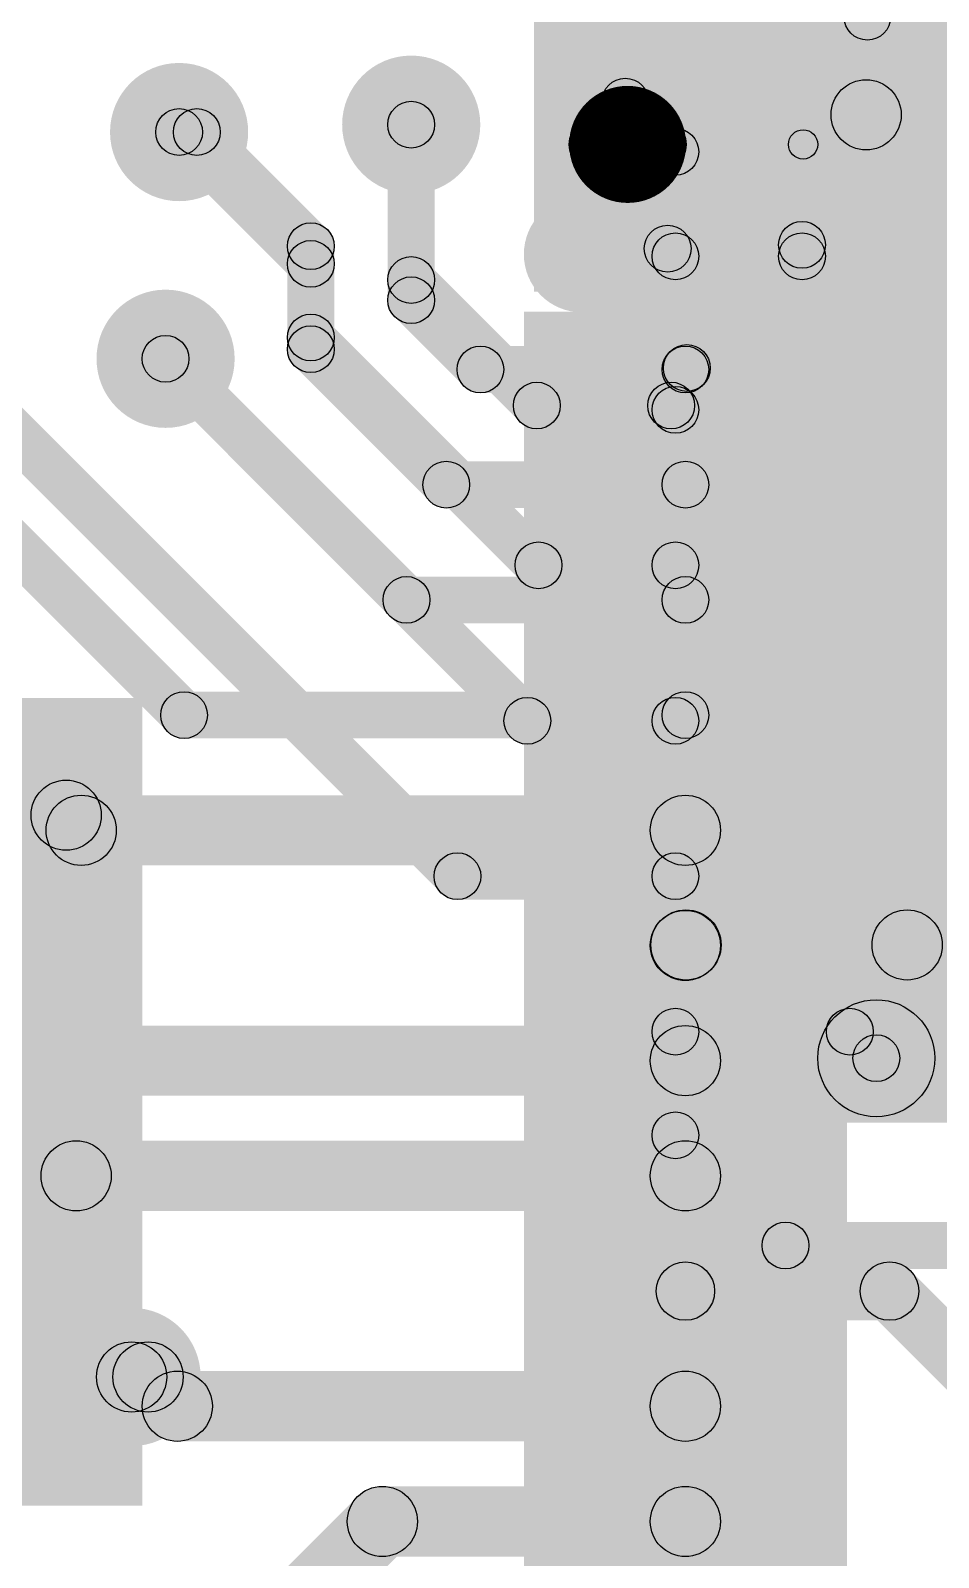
# Model space of a CAD drawing. Header units: millimetres. Extents: x -1.37 to 1.18, y -0.07 to 2.63.
# Drawn here: x -0.4111 to -0.2558, y 1.1497 to 1.4106 of the extents above; entities that cross this region are included whole.
import ezdxf

# ---------------------------------------------------------------- set-up
doc = ezdxf.new("R2010")
doc.units = ezdxf.units.MM
doc.header["$MEASUREMENT"] = 0
for name, color, linetype in [('BottomLayer', 5, 'Continuous'), ('BottomPaste', 16, 'Continuous'), ('BottomSolder', 6, 'Continuous'), ('TopLayer', 1, 'Continuous'), ('TopOverlay', 2, 'Continuous'), ('TopPaste', 8, 'Continuous'), ('TopSolder', 216, 'Continuous'), ('ViaHoleLayer', 16, 'Continuous')]:
    doc.layers.add(name, color=color, linetype=linetype)

# ---------------------------------------------------------------- blocks, each defined once
blk = doc.blocks.new('R___0201_B_30')
at = {"layer": 'BottomLayer'}
for points in [[(-0.01614, 0.00728), (-0.00551, 0.00728), (-0.00551, -0.00728), (-0.01614, -0.00728)], [(0.00551, 0.00728), (0.01614, 0.00728), (0.01614, -0.00728), (0.00551, -0.00728)]]:
    blk.add_hatch(color=5, dxfattribs=at).paths.add_polyline_path(points)
at = {"layer": 'BottomPaste'}
for points in [[(-0.01614, 0.00728), (-0.00551, 0.00728), (-0.00551, -0.00728), (-0.01614, -0.00728)], [(0.00551, 0.00728), (0.01614, 0.00728), (0.01614, -0.00728), (0.00551, -0.00728)]]:
    blk.add_hatch(color=16, dxfattribs=at).paths.add_polyline_path(points)
at = {"layer": 'BottomSolder'}
for points in [[(-0.02014, 0.01128), (-0.00151, 0.01128), (-0.00151, -0.01128), (-0.02014, -0.01128)], [(0.00151, 0.01128), (0.02014, 0.01128), (0.02014, -0.01128), (0.00151, -0.01128)]]:
    blk.add_hatch(color=6, dxfattribs=at).paths.add_polyline_path(points)
blk = doc.blocks.new('R___0201_B_32')
at = {"layer": 'BottomLayer'}
for points in [[(-0.01614, 0.00728), (-0.00551, 0.00728), (-0.00551, -0.00728), (-0.01614, -0.00728)], [(0.00551, 0.00728), (0.01614, 0.00728), (0.01614, -0.00728), (0.00551, -0.00728)]]:
    blk.add_hatch(color=5, dxfattribs=at).paths.add_polyline_path(points)
at = {"layer": 'BottomPaste'}
for points in [[(-0.01614, 0.00728), (-0.00551, 0.00728), (-0.00551, -0.00728), (-0.01614, -0.00728)], [(0.00551, 0.00728), (0.01614, 0.00728), (0.01614, -0.00728), (0.00551, -0.00728)]]:
    blk.add_hatch(color=16, dxfattribs=at).paths.add_polyline_path(points)
at = {"layer": 'BottomSolder'}
for points in [[(-0.02014, 0.01128), (-0.00151, 0.01128), (-0.00151, -0.01128), (-0.02014, -0.01128)], [(0.00151, 0.01128), (0.02014, 0.01128), (0.02014, -0.01128), (0.00151, -0.01128)]]:
    blk.add_hatch(color=6, dxfattribs=at).paths.add_polyline_path(points)
blk = doc.blocks.new('R___0201_B_34')
at = {"layer": 'BottomLayer'}
for points in [[(-0.01614, 0.00728), (-0.00551, 0.00728), (-0.00551, -0.00728), (-0.01614, -0.00728)], [(0.00551, 0.00728), (0.01614, 0.00728), (0.01614, -0.00728), (0.00551, -0.00728)]]:
    blk.add_hatch(color=5, dxfattribs=at).paths.add_polyline_path(points)
at = {"layer": 'BottomPaste'}
for points in [[(-0.01614, 0.00728), (-0.00551, 0.00728), (-0.00551, -0.00728), (-0.01614, -0.00728)], [(0.00551, 0.00728), (0.01614, 0.00728), (0.01614, -0.00728), (0.00551, -0.00728)]]:
    blk.add_hatch(color=16, dxfattribs=at).paths.add_polyline_path(points)
at = {"layer": 'BottomSolder'}
for points in [[(-0.02014, 0.01128), (-0.00151, 0.01128), (-0.00151, -0.01128), (-0.02014, -0.01128)], [(0.00151, 0.01128), (0.02014, 0.01128), (0.02014, -0.01128), (0.00151, -0.01128)]]:
    blk.add_hatch(color=6, dxfattribs=at).paths.add_polyline_path(points)
blk = doc.blocks.new('R___0201_B_36')
at = {"layer": 'BottomLayer'}
for points in [[(-0.01614, 0.00728), (-0.00551, 0.00728), (-0.00551, -0.00728), (-0.01614, -0.00728)], [(0.00551, 0.00728), (0.01614, 0.00728), (0.01614, -0.00728), (0.00551, -0.00728)]]:
    blk.add_hatch(color=5, dxfattribs=at).paths.add_polyline_path(points)
at = {"layer": 'BottomPaste'}
for points in [[(-0.01614, 0.00728), (-0.00551, 0.00728), (-0.00551, -0.00728), (-0.01614, -0.00728)], [(0.00551, 0.00728), (0.01614, 0.00728), (0.01614, -0.00728), (0.00551, -0.00728)]]:
    blk.add_hatch(color=16, dxfattribs=at).paths.add_polyline_path(points)
at = {"layer": 'BottomSolder'}
for points in [[(-0.02014, 0.01128), (-0.00151, 0.01128), (-0.00151, -0.01128), (-0.02014, -0.01128)], [(0.00151, 0.01128), (0.02014, 0.01128), (0.02014, -0.01128), (0.00151, -0.01128)]]:
    blk.add_hatch(color=6, dxfattribs=at).paths.add_polyline_path(points)
blk = doc.blocks.new('R___0201_B_38')
at = {"layer": 'BottomLayer'}
for points in [[(-0.01614, 0.00728), (-0.00551, 0.00728), (-0.00551, -0.00728), (-0.01614, -0.00728)], [(0.00551, 0.00728), (0.01614, 0.00728), (0.01614, -0.00728), (0.00551, -0.00728)]]:
    blk.add_hatch(color=5, dxfattribs=at).paths.add_polyline_path(points)
at = {"layer": 'BottomPaste'}
for points in [[(-0.01614, 0.00728), (-0.00551, 0.00728), (-0.00551, -0.00728), (-0.01614, -0.00728)], [(0.00551, 0.00728), (0.01614, 0.00728), (0.01614, -0.00728), (0.00551, -0.00728)]]:
    blk.add_hatch(color=16, dxfattribs=at).paths.add_polyline_path(points)
at = {"layer": 'BottomSolder'}
for points in [[(-0.02014, 0.01128), (-0.00151, 0.01128), (-0.00151, -0.01128), (-0.02014, -0.01128)], [(0.00151, 0.01128), (0.02014, 0.01128), (0.02014, -0.01128), (0.00151, -0.01128)]]:
    blk.add_hatch(color=6, dxfattribs=at).paths.add_polyline_path(points)
blk = doc.blocks.new('R___0201_B_40')
at = {"layer": 'BottomLayer'}
for points in [[(-0.01614, 0.00728), (-0.00551, 0.00728), (-0.00551, -0.00728), (-0.01614, -0.00728)], [(0.00551, 0.00728), (0.01614, 0.00728), (0.01614, -0.00728), (0.00551, -0.00728)]]:
    blk.add_hatch(color=5, dxfattribs=at).paths.add_polyline_path(points)
at = {"layer": 'BottomPaste'}
for points in [[(-0.01614, 0.00728), (-0.00551, 0.00728), (-0.00551, -0.00728), (-0.01614, -0.00728)], [(0.00551, 0.00728), (0.01614, 0.00728), (0.01614, -0.00728), (0.00551, -0.00728)]]:
    blk.add_hatch(color=16, dxfattribs=at).paths.add_polyline_path(points)
at = {"layer": 'BottomSolder'}
for points in [[(-0.02014, 0.01128), (-0.00151, 0.01128), (-0.00151, -0.01128), (-0.02014, -0.01128)], [(0.00151, 0.01128), (0.02014, 0.01128), (0.02014, -0.01128), (0.00151, -0.01128)]]:
    blk.add_hatch(color=6, dxfattribs=at).paths.add_polyline_path(points)
blk = doc.blocks.new('LQFP_100_78')
at = {"layer": 'TopLayer'}
h = blk.add_hatch(color=1, dxfattribs=at)
edge = h.paths.add_edge_path()
edge.add_arc((-0.32283, 0.23622), 0.00591, 90, 270)
edge.add_line((-0.32283, 0.23031), (-0.2874, 0.23031))
edge.add_arc((-0.2874, 0.23622), 0.00591, 270, 450)
edge.add_line((-0.2874, 0.24213), (-0.32283, 0.24213))
for points in [[(-0.32874, 0.22244), (-0.2815, 0.22244), (-0.2815, 0.21063), (-0.32874, 0.21063)], [(-0.32874, 0.20276), (-0.2815, 0.20276), (-0.2815, 0.19094), (-0.32874, 0.19094)], [(-0.32874, 0.18307), (-0.2815, 0.18307), (-0.2815, 0.17126), (-0.32874, 0.17126)], [(-0.32874, 0.16339), (-0.2815, 0.16339), (-0.2815, 0.15157), (-0.32874, 0.15157)], [(-0.32874, 0.1437), (-0.2815, 0.1437), (-0.2815, 0.13189), (-0.32874, 0.13189)], [(-0.32874, 0.12402), (-0.2815, 0.12402), (-0.2815, 0.1122), (-0.32874, 0.1122)], [(-0.32874, 0.10433), (-0.2815, 0.10433), (-0.2815, 0.09252), (-0.32874, 0.09252)], [(-0.32874, 0.08465), (-0.2815, 0.08465), (-0.2815, 0.07283), (-0.32874, 0.07283)], [(-0.32874, 0.06496), (-0.2815, 0.06496), (-0.2815, 0.05315), (-0.32874, 0.05315)], [(-0.32874, 0.04528), (-0.2815, 0.04528), (-0.2815, 0.03346), (-0.32874, 0.03346)], [(-0.32874, 0.02559), (-0.2815, 0.02559), (-0.2815, 0.01378), (-0.32874, 0.01378)]]:
    blk.add_hatch(color=1, dxfattribs=at).paths.add_polyline_path(points)
at = {"layer": 'TopOverlay'}
blk.add_hatch(color=2, dxfattribs=at).paths.add_polyline_path([(-0.28323, 0.25323), (-0.28677, 0.25677), (-0.25677, 0.28677), (-0.25323, 0.28323)])
h = blk.add_hatch(color=2, dxfattribs=at)
edge = h.paths.add_edge_path()
edge.add_arc((-0.32, 0.255), 0.005, 0, 360)
h = blk.add_hatch(color=2, dxfattribs=at)
edge = h.paths.add_edge_path()
edge.add_arc((-0.31, 0.255), 0.005, 0, 360)
h = blk.add_hatch(color=2, dxfattribs=at)
edge = h.paths.add_edge_path()
edge.add_arc((-0.285, 0.255), 0.0025, 0, 360)
at = {"layer": 'TopPaste'}
h = blk.add_hatch(color=8, dxfattribs=at)
edge = h.paths.add_edge_path()
edge.add_arc((-0.32283, 0.23622), 0.00591, 90, 270)
edge.add_line((-0.32283, 0.23031), (-0.2874, 0.23031))
edge.add_arc((-0.2874, 0.23622), 0.00591, 270, 450)
edge.add_line((-0.2874, 0.24213), (-0.32283, 0.24213))
for points in [[(-0.32874, 0.22244), (-0.2815, 0.22244), (-0.2815, 0.21063), (-0.32874, 0.21063)], [(-0.32874, 0.20276), (-0.2815, 0.20276), (-0.2815, 0.19094), (-0.32874, 0.19094)], [(-0.32874, 0.18307), (-0.2815, 0.18307), (-0.2815, 0.17126), (-0.32874, 0.17126)], [(-0.32874, 0.16339), (-0.2815, 0.16339), (-0.2815, 0.15157), (-0.32874, 0.15157)], [(-0.32874, 0.1437), (-0.2815, 0.1437), (-0.2815, 0.13189), (-0.32874, 0.13189)], [(-0.32874, 0.12402), (-0.2815, 0.12402), (-0.2815, 0.1122), (-0.32874, 0.1122)], [(-0.32874, 0.10433), (-0.2815, 0.10433), (-0.2815, 0.09252), (-0.32874, 0.09252)], [(-0.32874, 0.08465), (-0.2815, 0.08465), (-0.2815, 0.07283), (-0.32874, 0.07283)], [(-0.32874, 0.06496), (-0.2815, 0.06496), (-0.2815, 0.05315), (-0.32874, 0.05315)], [(-0.32874, 0.04528), (-0.2815, 0.04528), (-0.2815, 0.03346), (-0.32874, 0.03346)], [(-0.32874, 0.02559), (-0.2815, 0.02559), (-0.2815, 0.01378), (-0.32874, 0.01378)]]:
    blk.add_hatch(color=8, dxfattribs=at).paths.add_polyline_path(points)
at = {"layer": 'TopSolder'}
h = blk.add_hatch(color=216, dxfattribs=at)
edge = h.paths.add_edge_path()
edge.add_arc((-0.32283, 0.23622), 0.00991, 90, 270)
edge.add_line((-0.32283, 0.22631), (-0.2874, 0.22631))
edge.add_arc((-0.2874, 0.23622), 0.00991, 270, 450)
edge.add_line((-0.2874, 0.24613), (-0.32283, 0.24613))
for points in [[(-0.33274, 0.22644), (-0.2775, 0.22644), (-0.2775, 0.20663), (-0.33274, 0.20663)], [(-0.33274, 0.20676), (-0.2775, 0.20676), (-0.2775, 0.18694), (-0.33274, 0.18694)], [(-0.33274, 0.18707), (-0.2775, 0.18707), (-0.2775, 0.16726), (-0.33274, 0.16726)], [(-0.33274, 0.16739), (-0.2775, 0.16739), (-0.2775, 0.14757), (-0.33274, 0.14757)], [(-0.33274, 0.1477), (-0.2775, 0.1477), (-0.2775, 0.12789), (-0.33274, 0.12789)], [(-0.33274, 0.12802), (-0.2775, 0.12802), (-0.2775, 0.1082), (-0.33274, 0.1082)], [(-0.33274, 0.10833), (-0.2775, 0.10833), (-0.2775, 0.08852), (-0.33274, 0.08852)], [(-0.33274, 0.08865), (-0.2775, 0.08865), (-0.2775, 0.06883), (-0.33274, 0.06883)], [(-0.33274, 0.06896), (-0.2775, 0.06896), (-0.2775, 0.04915), (-0.33274, 0.04915)], [(-0.33274, 0.04928), (-0.2775, 0.04928), (-0.2775, 0.02946), (-0.33274, 0.02946)], [(-0.33274, 0.02959), (-0.2775, 0.02959), (-0.2775, 0.00978), (-0.33274, 0.00978)]]:
    blk.add_hatch(color=216, dxfattribs=at).paths.add_polyline_path(points)
at = {"layer": 'TopOverlay', "const_width": 0.01}
blk.add_lwpolyline([(-0.31, 0.255, 1), (-0.32, 0.255, 1)], format="xyb", close=True, dxfattribs=at)
at = {"layer": 'TopOverlay'}
for centre, radius in [((-0.32, 0.255), 0.005), ((-0.31, 0.255), 0.005), ((-0.285, 0.255), 0.0025)]:
    blk.add_circle(centre, radius, dxfattribs=at)

msp = doc.modelspace()

# ---------------------------------------------------------------- hatches: boundary and pattern name
at = {"layer": 'BottomLayer'}
for points in [[(-0.287, 1.224), (-0.254, 1.224), (-0.254, 1.417), (-0.287, 1.417)], [(-0.268, 1.409), (-0.268, 1.417), (-0.211, 1.417), (-0.211, 1.409)], [(-0.31223, 1.39564), (-0.30657, 1.40129), (-0.298, 1.39272), (-0.30366, 1.38706)], [(-0.38852, 1.39044), (-0.38286, 1.3961), (-0.36033, 1.37357), (-0.36599, 1.36791)], [(-0.3054, 1.3944), (-0.3134, 1.3944), (-0.3134, 1.39847), (-0.3054, 1.39847)], [(-0.342, 1.368), (-0.35, 1.368), (-0.35, 1.39453), (-0.342, 1.39453)], [(-0.29683, 1.37204), (-0.30483, 1.37204), (-0.30483, 1.38989), (-0.29683, 1.38989)], [(-0.30497, 1.37052), (-0.29932, 1.37618), (-0.298, 1.37486), (-0.30366, 1.36921)], [(-0.27518, 1.37204), (-0.28318, 1.37204), (-0.28318, 1.374), (-0.27518, 1.374)], [(-0.35916, 1.35816), (-0.36716, 1.35816), (-0.36716, 1.37074), (-0.35916, 1.37074)], [(-0.34883, 1.36517), (-0.34317, 1.37083), (-0.3217, 1.34936), (-0.32736, 1.3437)], [(-0.36599, 1.35533), (-0.36033, 1.36099), (-0.32141, 1.32207), (-0.32707, 1.31641)], [(-0.39083, 1.3517), (-0.38517, 1.35736), (-0.32331, 1.2955), (-0.32897, 1.28984)], [(-0.42583, 1.34817), (-0.42017, 1.35383), (-0.33527, 1.26893), (-0.34093, 1.26327)], [(-0.32453, 1.34253), (-0.32453, 1.35053), (-0.30155, 1.35053), (-0.30155, 1.34253)], [(-0.30438, 1.3437), (-0.29872, 1.34936), (-0.298, 1.34864), (-0.30366, 1.34298)], [(-0.32424, 1.31524), (-0.32424, 1.32324), (-0.30083, 1.32324), (-0.30083, 1.31524)], [(-0.46563, 1.15853), (-0.392, 1.15853), (-0.392, 1.29653), (-0.46563, 1.29653)], [(-0.32614, 1.28867), (-0.32614, 1.29667), (-0.30083, 1.29667), (-0.30083, 1.28867)], [(-0.3381, 1.2621), (-0.3381, 1.2701), (-0.30083, 1.2701), (-0.30083, 1.2621)], [(-0.26648, 1.225), (-0.26648, 1.245), (-0.189, 1.245), (-0.189, 1.225)], [(-0.27383, 1.2367), (-0.26818, 1.24236), (-0.26365, 1.23783), (-0.2693, 1.23217)], [(-0.29683, 1.22183), (-0.30483, 1.22183), (-0.30483, 1.23953), (-0.29683, 1.23953)], [(-0.30366, 1.219), (-0.298, 1.22466), (-0.27917, 1.20583), (-0.28483, 1.20017)], [(-0.282, 1.199), (-0.282, 1.207), (-0.238, 1.207), (-0.238, 1.199)]]:
    msp.add_hatch(color=5, dxfattribs=at).paths.add_polyline_path(points)
h = msp.add_hatch(color=5, dxfattribs=at)
edge = h.paths.add_edge_path()
edge.add_arc((-0.268, 1.413), 0.004, 0, 360)
h = msp.add_hatch(color=5, dxfattribs=at)
edge = h.paths.add_edge_path()
edge.add_arc((-0.3094, 1.39847), 0.01181, 0, 360)
h = msp.add_hatch(color=5, dxfattribs=at)
edge = h.paths.add_edge_path()
edge.add_arc((-0.38569, 1.39327), 0.01181, 0, 360)
h = msp.add_hatch(color=5, dxfattribs=at)
edge = h.paths.add_edge_path()
edge.add_arc((-0.346, 1.39453), 0.01181, 0, 360)
h = msp.add_hatch(color=5, dxfattribs=at)
edge = h.paths.add_edge_path()
edge.add_arc((-0.3094, 1.39847), 0.004, 0, 360)
h = msp.add_hatch(color=5, dxfattribs=at)
edge = h.paths.add_edge_path()
edge.add_arc((-0.3094, 1.39847), 0.004, 0, 360)
h = msp.add_hatch(color=5, dxfattribs=at)
edge = h.paths.add_edge_path()
edge.add_arc((-0.38569, 1.39327), 0.004, 0, 360)
h = msp.add_hatch(color=5, dxfattribs=at)
edge = h.paths.add_edge_path()
edge.add_arc((-0.346, 1.39453), 0.004, 0, 360)
h = msp.add_hatch(color=5, dxfattribs=at)
edge = h.paths.add_edge_path()
edge.add_arc((-0.3094, 1.3944), 0.004, 0, 360)
h = msp.add_hatch(color=5, dxfattribs=at)
edge = h.paths.add_edge_path()
edge.add_arc((-0.30083, 1.38989), 0.004, 0, 360)
h = msp.add_hatch(color=5, dxfattribs=at)
edge = h.paths.add_edge_path()
edge.add_arc((-0.30083, 1.38989), 0.004, 0, 360)
h = msp.add_hatch(color=5, dxfattribs=at)
edge = h.paths.add_edge_path()
edge.add_arc((-0.27918, 1.374), 0.004, 0, 360)
h = msp.add_hatch(color=5, dxfattribs=at)
edge = h.paths.add_edge_path()
edge.add_arc((-0.30215, 1.37335), 0.004, 0, 360)
h = msp.add_hatch(color=5, dxfattribs=at)
edge = h.paths.add_edge_path()
edge.add_arc((-0.30083, 1.37204), 0.004, 0, 360)
h = msp.add_hatch(color=5, dxfattribs=at)
edge = h.paths.add_edge_path()
edge.add_arc((-0.30083, 1.37204), 0.004, 0, 360)
h = msp.add_hatch(color=5, dxfattribs=at)
edge = h.paths.add_edge_path()
edge.add_arc((-0.27918, 1.37204), 0.004, 0, 360)
h = msp.add_hatch(color=5, dxfattribs=at)
edge = h.paths.add_edge_path()
edge.add_arc((-0.36316, 1.37074), 0.004, 0, 360)
h = msp.add_hatch(color=5, dxfattribs=at)
edge = h.paths.add_edge_path()
edge.add_arc((-0.36316, 1.37074), 0.004, 0, 360)
h = msp.add_hatch(color=5, dxfattribs=at)
edge = h.paths.add_edge_path()
edge.add_arc((-0.346, 1.368), 0.004, 0, 360)
h = msp.add_hatch(color=5, dxfattribs=at)
edge = h.paths.add_edge_path()
edge.add_arc((-0.346, 1.368), 0.004, 0, 360)
h = msp.add_hatch(color=5, dxfattribs=at)
edge = h.paths.add_edge_path()
edge.add_arc((-0.388, 1.35453), 0.01181, 0, 360)
h = msp.add_hatch(color=5, dxfattribs=at)
edge = h.paths.add_edge_path()
edge.add_arc((-0.36316, 1.35816), 0.004, 0, 360)
h = msp.add_hatch(color=5, dxfattribs=at)
edge = h.paths.add_edge_path()
edge.add_arc((-0.36316, 1.35816), 0.004, 0, 360)
h = msp.add_hatch(color=5, dxfattribs=at)
edge = h.paths.add_edge_path()
edge.add_arc((-0.388, 1.35453), 0.004, 0, 360)
h = msp.add_hatch(color=5, dxfattribs=at)
edge = h.paths.add_edge_path()
edge.add_arc((-0.32453, 1.34653), 0.004, 0, 360)
h = msp.add_hatch(color=5, dxfattribs=at)
edge = h.paths.add_edge_path()
edge.add_arc((-0.32453, 1.34653), 0.004, 0, 360)
h = msp.add_hatch(color=5, dxfattribs=at)
edge = h.paths.add_edge_path()
edge.add_arc((-0.30155, 1.34653), 0.004, 0, 360)
h = msp.add_hatch(color=5, dxfattribs=at)
edge = h.paths.add_edge_path()
edge.add_arc((-0.30155, 1.34653), 0.004, 0, 360)
h = msp.add_hatch(color=5, dxfattribs=at)
edge = h.paths.add_edge_path()
edge.add_arc((-0.30083, 1.34581), 0.004, 0, 360)
h = msp.add_hatch(color=5, dxfattribs=at)
edge = h.paths.add_edge_path()
edge.add_arc((-0.32424, 1.31924), 0.004, 0, 360)
h = msp.add_hatch(color=5, dxfattribs=at)
edge = h.paths.add_edge_path()
edge.add_arc((-0.32424, 1.31924), 0.004, 0, 360)
h = msp.add_hatch(color=5, dxfattribs=at)
edge = h.paths.add_edge_path()
edge.add_arc((-0.30083, 1.31924), 0.004, 0, 360)
h = msp.add_hatch(color=5, dxfattribs=at)
edge = h.paths.add_edge_path()
edge.add_arc((-0.32614, 1.29267), 0.004, 0, 360)
h = msp.add_hatch(color=5, dxfattribs=at)
edge = h.paths.add_edge_path()
edge.add_arc((-0.32614, 1.29267), 0.004, 0, 360)
h = msp.add_hatch(color=5, dxfattribs=at)
edge = h.paths.add_edge_path()
edge.add_arc((-0.30083, 1.29267), 0.004, 0, 360)
h = msp.add_hatch(color=5, dxfattribs=at)
edge = h.paths.add_edge_path()
edge.add_arc((-0.404, 1.27453), 0.01181, 0, 360)
h = msp.add_hatch(color=5, dxfattribs=at)
edge = h.paths.add_edge_path()
edge.add_arc((-0.3381, 1.2661), 0.004, 0, 360)
h = msp.add_hatch(color=5, dxfattribs=at)
edge = h.paths.add_edge_path()
edge.add_arc((-0.3381, 1.2661), 0.004, 0, 360)
h = msp.add_hatch(color=5, dxfattribs=at)
edge = h.paths.add_edge_path()
edge.add_arc((-0.30083, 1.2661), 0.004, 0, 360)
h = msp.add_hatch(color=5, dxfattribs=at)
edge = h.paths.add_edge_path()
edge.add_arc((-0.26648, 1.235), 0.01, 0, 360)
h = msp.add_hatch(color=5, dxfattribs=at)
edge = h.paths.add_edge_path()
edge.add_arc((-0.30083, 1.23953), 0.004, 0, 360)
h = msp.add_hatch(color=5, dxfattribs=at)
edge = h.paths.add_edge_path()
edge.add_arc((-0.271, 1.23953), 0.004, 0, 360)
h = msp.add_hatch(color=5, dxfattribs=at)
edge = h.paths.add_edge_path()
edge.add_arc((-0.26648, 1.235), 0.004, 0, 360)
h = msp.add_hatch(color=5, dxfattribs=at)
edge = h.paths.add_edge_path()
edge.add_arc((-0.30083, 1.22183), 0.004, 0, 360)
h = msp.add_hatch(color=5, dxfattribs=at)
edge = h.paths.add_edge_path()
edge.add_arc((-0.30083, 1.22183), 0.004, 0, 360)
h = msp.add_hatch(color=5, dxfattribs=at)
edge = h.paths.add_edge_path()
edge.add_arc((-0.282, 1.203), 0.004, 0, 360)
h = msp.add_hatch(color=5, dxfattribs=at)
edge = h.paths.add_edge_path()
edge.add_arc((-0.282, 1.203), 0.004, 0, 360)
h = msp.add_hatch(color=5, dxfattribs=at)
edge = h.paths.add_edge_path()
edge.add_arc((-0.39381, 1.18053), 0.01181, 0, 360)
at = {"layer": 'TopLayer'}
for points in [[(-0.26222, 1.39622), (-0.27422, 1.39622), (-0.27422, 1.4235), (-0.26222, 1.4235)], [(-0.325, 1.366), (-0.287, 1.366), (-0.287, 1.415), (-0.325, 1.415)], [(-0.27246, 1.39198), (-0.26398, 1.40046), (-0.24329, 1.37977), (-0.25177, 1.37129)], [(-0.38569, 1.38927), (-0.38569, 1.39727), (-0.38266, 1.39727), (-0.38266, 1.38927)], [(-0.38549, 1.39044), (-0.37983, 1.3961), (-0.36033, 1.3766), (-0.36599, 1.37094)], [(-0.342, 1.36453), (-0.35, 1.36453), (-0.35, 1.39453), (-0.342, 1.39453)], [(-0.35916, 1.35616), (-0.36716, 1.35616), (-0.36716, 1.37377), (-0.35916, 1.37377)], [(-0.34883, 1.3617), (-0.34317, 1.36736), (-0.33134, 1.35552), (-0.33699, 1.34986)], [(-0.39083, 1.3517), (-0.38517, 1.35736), (-0.34397, 1.31615), (-0.34962, 1.31049)], [(-0.36599, 1.35333), (-0.36033, 1.35899), (-0.33718, 1.33584), (-0.34284, 1.33018)], [(-0.33417, 1.34869), (-0.33417, 1.35669), (-0.29912, 1.35669), (-0.29912, 1.34869)], [(-0.29629, 1.34986), (-0.30195, 1.35552), (-0.3017, 1.35577), (-0.29604, 1.35012)], [(-0.34001, 1.32901), (-0.34001, 1.33701), (-0.29912, 1.33701), (-0.29912, 1.32901)], [(-0.42583, 1.32897), (-0.42017, 1.33462), (-0.38201, 1.29647), (-0.38767, 1.29081)], [(-0.3468, 1.30932), (-0.3468, 1.31732), (-0.29912, 1.31732), (-0.29912, 1.30932)], [(-0.38484, 1.28964), (-0.38484, 1.29764), (-0.29912, 1.29764), (-0.29912, 1.28964)], [(-0.40924, 1.27229), (-0.40076, 1.28077), (-0.39818, 1.2782), (-0.40667, 1.26971)], [(-0.40243, 1.26795), (-0.40243, 1.27995), (-0.29912, 1.27995), (-0.29912, 1.26795)], [(-0.29902, 1.24836), (-0.29902, 1.26036), (-0.2612, 1.26036), (-0.2612, 1.24836)], [(-0.29488, 1.25003), (-0.30336, 1.25851), (-0.30327, 1.25861), (-0.29478, 1.25012)], [(-0.26544, 1.25012), (-0.25696, 1.25861), (-0.23376, 1.23541), (-0.24224, 1.22692)], [(-0.41814, 1.22858), (-0.41814, 1.24058), (-0.29912, 1.24058), (-0.29912, 1.22858)], [(-0.44201, 1.1677), (-0.45049, 1.17619), (-0.40754, 1.21914), (-0.39906, 1.21066)], [(-0.4033, 1.2089), (-0.4033, 1.2209), (-0.29912, 1.2209), (-0.29912, 1.2089)], [(-0.29912, 1.19021), (-0.29912, 1.20021), (-0.26421, 1.20021), (-0.26421, 1.19021)], [(-0.26775, 1.19168), (-0.26068, 1.19875), (-0.24046, 1.17854), (-0.24754, 1.17146)], [(-0.39524, 1.17629), (-0.38676, 1.18477), (-0.38176, 1.17977), (-0.39024, 1.17129)], [(-0.39381, 1.17453), (-0.39381, 1.18653), (-0.391, 1.18653), (-0.391, 1.17453)], [(-0.386, 1.16953), (-0.386, 1.18153), (-0.29912, 1.18153), (-0.29912, 1.16953)], [(-0.35093, 1.14984), (-0.35093, 1.16184), (-0.29912, 1.16184), (-0.29912, 1.14984)], [(-0.38431, 1.11397), (-0.3928, 1.12246), (-0.35517, 1.16009), (-0.34668, 1.1516)]]:
    msp.add_hatch(color=1, dxfattribs=at).paths.add_polyline_path(points)
h = msp.add_hatch(color=1, dxfattribs=at)
edge = h.paths.add_edge_path()
edge.add_arc((-0.3094, 1.39847), 0.01181, 0, 360)
h = msp.add_hatch(color=1, dxfattribs=at)
edge = h.paths.add_edge_path()
edge.add_arc((-0.38569, 1.39327), 0.01181, 0, 360)
h = msp.add_hatch(color=1, dxfattribs=at)
edge = h.paths.add_edge_path()
edge.add_arc((-0.346, 1.39453), 0.01181, 0, 360)
h = msp.add_hatch(color=1, dxfattribs=at)
edge = h.paths.add_edge_path()
edge.add_arc((-0.26822, 1.39622), 0.006, 0, 360)
h = msp.add_hatch(color=1, dxfattribs=at)
edge = h.paths.add_edge_path()
edge.add_arc((-0.26822, 1.39622), 0.006, 0, 360)
h = msp.add_hatch(color=1, dxfattribs=at)
edge = h.paths.add_edge_path()
edge.add_arc((-0.38569, 1.39327), 0.004, 0, 360)
h = msp.add_hatch(color=1, dxfattribs=at)
edge = h.paths.add_edge_path()
edge.add_arc((-0.38266, 1.39327), 0.004, 0, 360)
h = msp.add_hatch(color=1, dxfattribs=at)
edge = h.paths.add_edge_path()
edge.add_arc((-0.38266, 1.39327), 0.004, 0, 360)
h = msp.add_hatch(color=1, dxfattribs=at)
edge = h.paths.add_edge_path()
edge.add_arc((-0.346, 1.39453), 0.004, 0, 360)
h = msp.add_hatch(color=1, dxfattribs=at)
edge = h.paths.add_edge_path()
edge.add_arc((-0.36316, 1.37377), 0.004, 0, 360)
h = msp.add_hatch(color=1, dxfattribs=at)
edge = h.paths.add_edge_path()
edge.add_arc((-0.36316, 1.37377), 0.004, 0, 360)
h = msp.add_hatch(color=1, dxfattribs=at)
edge = h.paths.add_edge_path()
edge.add_arc((-0.346, 1.36453), 0.004, 0, 360)
h = msp.add_hatch(color=1, dxfattribs=at)
edge = h.paths.add_edge_path()
edge.add_arc((-0.346, 1.36453), 0.004, 0, 360)
h = msp.add_hatch(color=1, dxfattribs=at)
edge = h.paths.add_edge_path()
edge.add_arc((-0.388, 1.35453), 0.01181, 0, 360)
h = msp.add_hatch(color=1, dxfattribs=at)
edge = h.paths.add_edge_path()
edge.add_arc((-0.36316, 1.35616), 0.004, 0, 360)
h = msp.add_hatch(color=1, dxfattribs=at)
edge = h.paths.add_edge_path()
edge.add_arc((-0.36316, 1.35616), 0.004, 0, 360)
h = msp.add_hatch(color=1, dxfattribs=at)
edge = h.paths.add_edge_path()
edge.add_arc((-0.388, 1.35453), 0.004, 0, 360)
h = msp.add_hatch(color=1, dxfattribs=at)
edge = h.paths.add_edge_path()
edge.add_arc((-0.388, 1.35453), 0.004, 0, 360)
h = msp.add_hatch(color=1, dxfattribs=at)
edge = h.paths.add_edge_path()
edge.add_arc((-0.388, 1.35453), 0.004, 0, 360)
h = msp.add_hatch(color=1, dxfattribs=at)
edge = h.paths.add_edge_path()
edge.add_arc((-0.29887, 1.35294), 0.004, 0, 360)
h = msp.add_hatch(color=1, dxfattribs=at)
edge = h.paths.add_edge_path()
edge.add_arc((-0.33417, 1.35269), 0.004, 0, 360)
h = msp.add_hatch(color=1, dxfattribs=at)
edge = h.paths.add_edge_path()
edge.add_arc((-0.33417, 1.35269), 0.004, 0, 360)
h = msp.add_hatch(color=1, dxfattribs=at)
edge = h.paths.add_edge_path()
edge.add_arc((-0.29912, 1.35269), 0.004, 0, 360)
h = msp.add_hatch(color=1, dxfattribs=at)
edge = h.paths.add_edge_path()
edge.add_arc((-0.29912, 1.35269), 0.004, 0, 360)
h = msp.add_hatch(color=1, dxfattribs=at)
edge = h.paths.add_edge_path()
edge.add_arc((-0.34001, 1.33301), 0.004, 0, 360)
h = msp.add_hatch(color=1, dxfattribs=at)
edge = h.paths.add_edge_path()
edge.add_arc((-0.34001, 1.33301), 0.004, 0, 360)
h = msp.add_hatch(color=1, dxfattribs=at)
edge = h.paths.add_edge_path()
edge.add_arc((-0.29912, 1.33301), 0.004, 0, 360)
h = msp.add_hatch(color=1, dxfattribs=at)
edge = h.paths.add_edge_path()
edge.add_arc((-0.3468, 1.31332), 0.004, 0, 360)
h = msp.add_hatch(color=1, dxfattribs=at)
edge = h.paths.add_edge_path()
edge.add_arc((-0.3468, 1.31332), 0.004, 0, 360)
h = msp.add_hatch(color=1, dxfattribs=at)
edge = h.paths.add_edge_path()
edge.add_arc((-0.29912, 1.31332), 0.004, 0, 360)
h = msp.add_hatch(color=1, dxfattribs=at)
edge = h.paths.add_edge_path()
edge.add_arc((-0.38484, 1.29364), 0.004, 0, 360)
h = msp.add_hatch(color=1, dxfattribs=at)
edge = h.paths.add_edge_path()
edge.add_arc((-0.38484, 1.29364), 0.004, 0, 360)
h = msp.add_hatch(color=1, dxfattribs=at)
edge = h.paths.add_edge_path()
edge.add_arc((-0.29912, 1.29364), 0.004, 0, 360)
h = msp.add_hatch(color=1, dxfattribs=at)
edge = h.paths.add_edge_path()
edge.add_arc((-0.404, 1.27453), 0.01181, 0, 360)
h = msp.add_hatch(color=1, dxfattribs=at)
edge = h.paths.add_edge_path()
edge.add_arc((-0.405, 1.27653), 0.006, 0, 360)
h = msp.add_hatch(color=1, dxfattribs=at)
edge = h.paths.add_edge_path()
edge.add_arc((-0.40243, 1.27395), 0.006, 0, 360)
h = msp.add_hatch(color=1, dxfattribs=at)
edge = h.paths.add_edge_path()
edge.add_arc((-0.40243, 1.27395), 0.006, 0, 360)
h = msp.add_hatch(color=1, dxfattribs=at)
edge = h.paths.add_edge_path()
edge.add_arc((-0.29912, 1.27395), 0.006, 0, 360)
h = msp.add_hatch(color=1, dxfattribs=at)
edge = h.paths.add_edge_path()
edge.add_arc((-0.29902, 1.25436), 0.006, 0, 360)
h = msp.add_hatch(color=1, dxfattribs=at)
edge = h.paths.add_edge_path()
edge.add_arc((-0.29902, 1.25436), 0.006, 0, 360)
h = msp.add_hatch(color=1, dxfattribs=at)
edge = h.paths.add_edge_path()
edge.add_arc((-0.2612, 1.25436), 0.006, 0, 360)
h = msp.add_hatch(color=1, dxfattribs=at)
edge = h.paths.add_edge_path()
edge.add_arc((-0.2612, 1.25436), 0.006, 0, 360)
h = msp.add_hatch(color=1, dxfattribs=at)
edge = h.paths.add_edge_path()
edge.add_arc((-0.29912, 1.25427), 0.006, 0, 360)
h = msp.add_hatch(color=1, dxfattribs=at)
edge = h.paths.add_edge_path()
edge.add_arc((-0.29912, 1.23458), 0.006, 0, 360)
h = msp.add_hatch(color=1, dxfattribs=at)
edge = h.paths.add_edge_path()
edge.add_arc((-0.4033, 1.2149), 0.006, 0, 360)
h = msp.add_hatch(color=1, dxfattribs=at)
edge = h.paths.add_edge_path()
edge.add_arc((-0.4033, 1.2149), 0.006, 0, 360)
h = msp.add_hatch(color=1, dxfattribs=at)
edge = h.paths.add_edge_path()
edge.add_arc((-0.29912, 1.2149), 0.006, 0, 360)
h = msp.add_hatch(color=1, dxfattribs=at)
edge = h.paths.add_edge_path()
edge.add_arc((-0.29912, 1.19521), 0.005, 0, 360)
h = msp.add_hatch(color=1, dxfattribs=at)
edge = h.paths.add_edge_path()
edge.add_arc((-0.26421, 1.19521), 0.005, 0, 360)
h = msp.add_hatch(color=1, dxfattribs=at)
edge = h.paths.add_edge_path()
edge.add_arc((-0.26421, 1.19521), 0.005, 0, 360)
h = msp.add_hatch(color=1, dxfattribs=at)
edge = h.paths.add_edge_path()
edge.add_arc((-0.39381, 1.18053), 0.01181, 0, 360)
h = msp.add_hatch(color=1, dxfattribs=at)
edge = h.paths.add_edge_path()
edge.add_arc((-0.39381, 1.18053), 0.006, 0, 360)
h = msp.add_hatch(color=1, dxfattribs=at)
edge = h.paths.add_edge_path()
edge.add_arc((-0.391, 1.18053), 0.006, 0, 360)
h = msp.add_hatch(color=1, dxfattribs=at)
edge = h.paths.add_edge_path()
edge.add_arc((-0.391, 1.18053), 0.006, 0, 360)
h = msp.add_hatch(color=1, dxfattribs=at)
edge = h.paths.add_edge_path()
edge.add_arc((-0.386, 1.17553), 0.006, 0, 360)
h = msp.add_hatch(color=1, dxfattribs=at)
edge = h.paths.add_edge_path()
edge.add_arc((-0.386, 1.17553), 0.006, 0, 360)
h = msp.add_hatch(color=1, dxfattribs=at)
edge = h.paths.add_edge_path()
edge.add_arc((-0.29912, 1.17553), 0.006, 0, 360)
h = msp.add_hatch(color=1, dxfattribs=at)
edge = h.paths.add_edge_path()
edge.add_arc((-0.35093, 1.15584), 0.006, 0, 360)
h = msp.add_hatch(color=1, dxfattribs=at)
edge = h.paths.add_edge_path()
edge.add_arc((-0.35093, 1.15584), 0.006, 0, 360)
h = msp.add_hatch(color=1, dxfattribs=at)
edge = h.paths.add_edge_path()
edge.add_arc((-0.29912, 1.15584), 0.006, 0, 360)
at = {"layer": 'ViaHoleLayer'}
h = msp.add_hatch(color=16, dxfattribs=at)
edge = h.paths.add_edge_path()
edge.add_arc((-0.3094, 1.39847), 0.00591, 0, 360)
h = msp.add_hatch(color=16, dxfattribs=at)
edge = h.paths.add_edge_path()
edge.add_arc((-0.38569, 1.39327), 0.00591, 0, 360)
h = msp.add_hatch(color=16, dxfattribs=at)
edge = h.paths.add_edge_path()
edge.add_arc((-0.346, 1.39453), 0.00591, 0, 360)
h = msp.add_hatch(color=16, dxfattribs=at)
edge = h.paths.add_edge_path()
edge.add_arc((-0.388, 1.35453), 0.00591, 0, 360)
h = msp.add_hatch(color=16, dxfattribs=at)
edge = h.paths.add_edge_path()
edge.add_arc((-0.404, 1.27453), 0.00591, 0, 360)
h = msp.add_hatch(color=16, dxfattribs=at)
edge = h.paths.add_edge_path()
edge.add_arc((-0.39381, 1.18053), 0.00591, 0, 360)

# ---------------------------------------------------------------- linework, layer by layer
at = {"layer": 'BottomLayer'}
for centre, radius in [((-0.268, 1.413), 0.004), ((-0.3094, 1.39847), 0.004), ((-0.3094, 1.39847), 0.004), ((-0.38569, 1.39327), 0.004), ((-0.346, 1.39453), 0.004), ((-0.3094, 1.3944), 0.004), ((-0.30083, 1.38989), 0.004), ((-0.30083, 1.38989), 0.004), ((-0.27918, 1.374), 0.004), ((-0.30215, 1.37335), 0.004), ((-0.30083, 1.37204), 0.004), ((-0.30083, 1.37204), 0.004), ((-0.27918, 1.37204), 0.004), ((-0.36316, 1.37074), 0.004), ((-0.36316, 1.37074), 0.004), ((-0.346, 1.368), 0.004), ((-0.346, 1.368), 0.004), ((-0.36316, 1.35816), 0.004), ((-0.36316, 1.35816), 0.004), ((-0.388, 1.35453), 0.004), ((-0.32453, 1.34653), 0.004), ((-0.32453, 1.34653), 0.004), ((-0.30155, 1.34653), 0.004), ((-0.30155, 1.34653), 0.004), ((-0.30083, 1.34581), 0.004), ((-0.32424, 1.31924), 0.004), ((-0.32424, 1.31924), 0.004), ((-0.30083, 1.31924), 0.004), ((-0.32614, 1.29267), 0.004), ((-0.32614, 1.29267), 0.004), ((-0.30083, 1.29267), 0.004), ((-0.3381, 1.2661), 0.004), ((-0.3381, 1.2661), 0.004), ((-0.30083, 1.2661), 0.004), ((-0.26648, 1.235), 0.01), ((-0.30083, 1.23953), 0.004), ((-0.271, 1.23953), 0.004), ((-0.26648, 1.235), 0.004), ((-0.30083, 1.22183), 0.004), ((-0.30083, 1.22183), 0.004), ((-0.282, 1.203), 0.004), ((-0.282, 1.203), 0.004)]:
    msp.add_circle(centre, radius, dxfattribs=at)
at = {"layer": 'TopLayer'}
for centre, radius in [((-0.26822, 1.39622), 0.006), ((-0.26822, 1.39622), 0.006), ((-0.38569, 1.39327), 0.004), ((-0.38266, 1.39327), 0.004), ((-0.38266, 1.39327), 0.004), ((-0.346, 1.39453), 0.004), ((-0.36316, 1.37377), 0.004), ((-0.36316, 1.37377), 0.004), ((-0.346, 1.36453), 0.004), ((-0.346, 1.36453), 0.004), ((-0.36316, 1.35616), 0.004), ((-0.36316, 1.35616), 0.004), ((-0.388, 1.35453), 0.004), ((-0.388, 1.35453), 0.004), ((-0.388, 1.35453), 0.004), ((-0.29887, 1.35294), 0.004), ((-0.33417, 1.35269), 0.004), ((-0.33417, 1.35269), 0.004), ((-0.29912, 1.35269), 0.004), ((-0.29912, 1.35269), 0.004), ((-0.34001, 1.33301), 0.004), ((-0.34001, 1.33301), 0.004), ((-0.29912, 1.33301), 0.004), ((-0.3468, 1.31332), 0.004), ((-0.3468, 1.31332), 0.004), ((-0.29912, 1.31332), 0.004), ((-0.38484, 1.29364), 0.004), ((-0.38484, 1.29364), 0.004), ((-0.29912, 1.29364), 0.004), ((-0.405, 1.27653), 0.006), ((-0.40243, 1.27395), 0.006), ((-0.40243, 1.27395), 0.006), ((-0.29912, 1.27395), 0.006), ((-0.29902, 1.25436), 0.006), ((-0.29902, 1.25436), 0.006), ((-0.2612, 1.25436), 0.006), ((-0.2612, 1.25436), 0.006), ((-0.29912, 1.25427), 0.006), ((-0.29912, 1.23458), 0.006), ((-0.4033, 1.2149), 0.006), ((-0.4033, 1.2149), 0.006), ((-0.29912, 1.2149), 0.006), ((-0.29912, 1.19521), 0.005), ((-0.26421, 1.19521), 0.005), ((-0.26421, 1.19521), 0.005), ((-0.39381, 1.18053), 0.006), ((-0.391, 1.18053), 0.006), ((-0.391, 1.18053), 0.006), ((-0.386, 1.17553), 0.006), ((-0.386, 1.17553), 0.006), ((-0.29912, 1.17553), 0.006), ((-0.35093, 1.15584), 0.006), ((-0.35093, 1.15584), 0.006), ((-0.29912, 1.15584), 0.006)]:
    msp.add_circle(centre, radius, dxfattribs=at)

# ---------------------------------------------------------------- block references
msp.add_blockref('LQFP_100_78', (0.006, 1.13616))
at = {"rotation": 180}
for name, p in [('R___0201_B_38', (-0.29, 1.37204)), ('R___0201_B_36', (-0.29, 1.34581)), ('R___0201_B_34', (-0.29, 1.31924)), ('R___0201_B_32', (-0.29, 1.29267)), ('R___0201_B_30', (-0.29, 1.2661)), ('R___0201_B_40', (-0.29, 1.23953))]:
    msp.add_blockref(name, p, dxfattribs=at)

doc.saveas('drawing.dxf')
